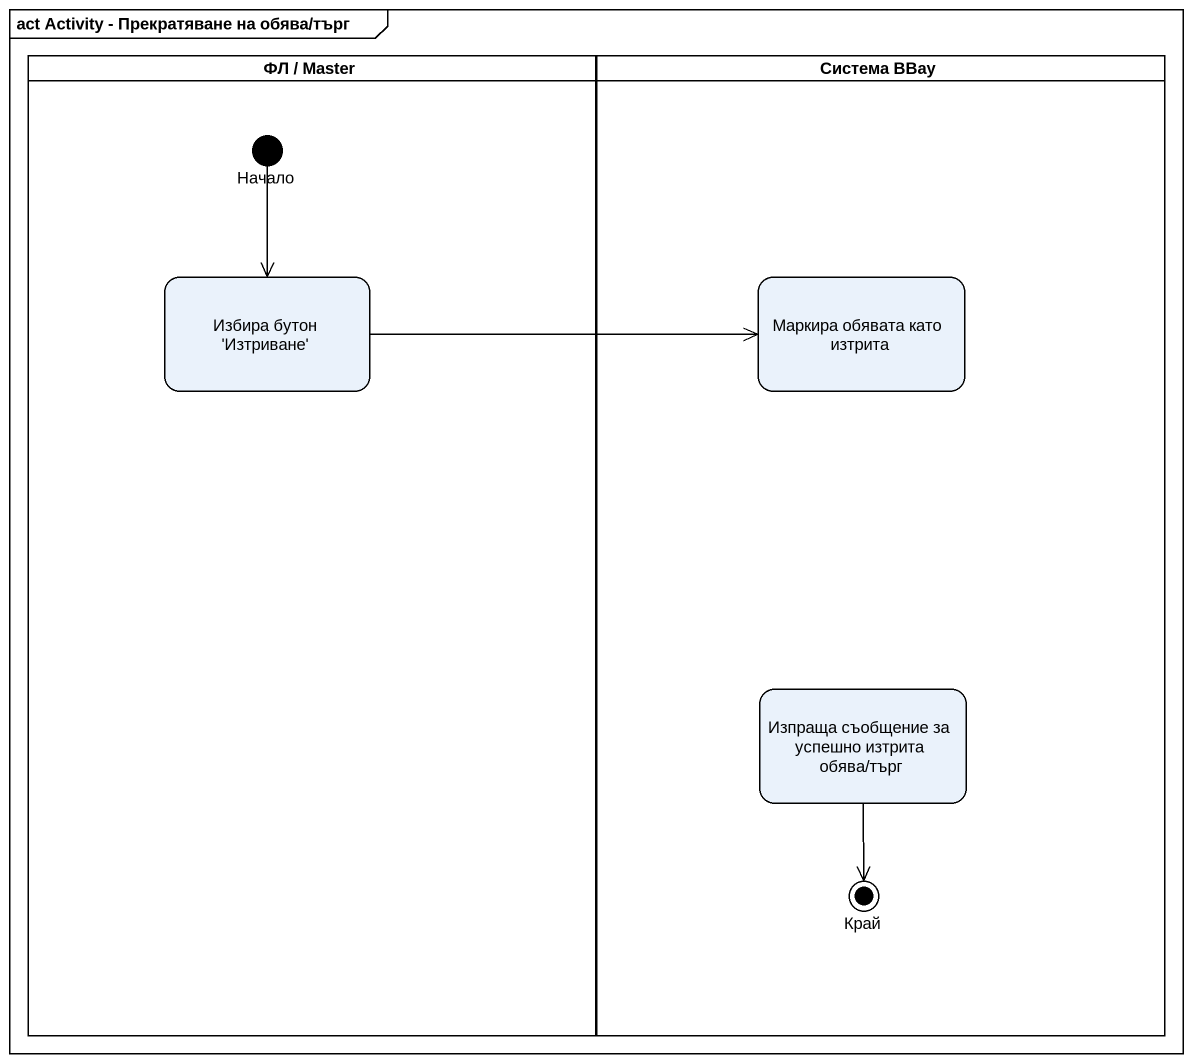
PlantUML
@startuml
mainframe act Activity - Прекратяване на обява/търг
hide empty description
state "ФЛ / Master" as ФЛ_Master <<partition>> {
  state Начало <<start>>
  state "Избира бутон 'Изтриване'" as Избира_бутон_Изтриване
}
state "Система BBay" as Система_BBay <<partition>> {
  state "Маркира обявата като изтрита" as Маркира_обявата_като_изтрита
  state "Изпраща съобщение за успешно изтрита обява/търг" as Изпраща_съобщение_за
  state Край <<end>>
}
Начало --> Избира_бутон_Изтриване
Избира_бутон_Изтриване -right-> Маркира_обявата_като_изтрита
Изпраща_съобщение_за --> Край
@enduml
